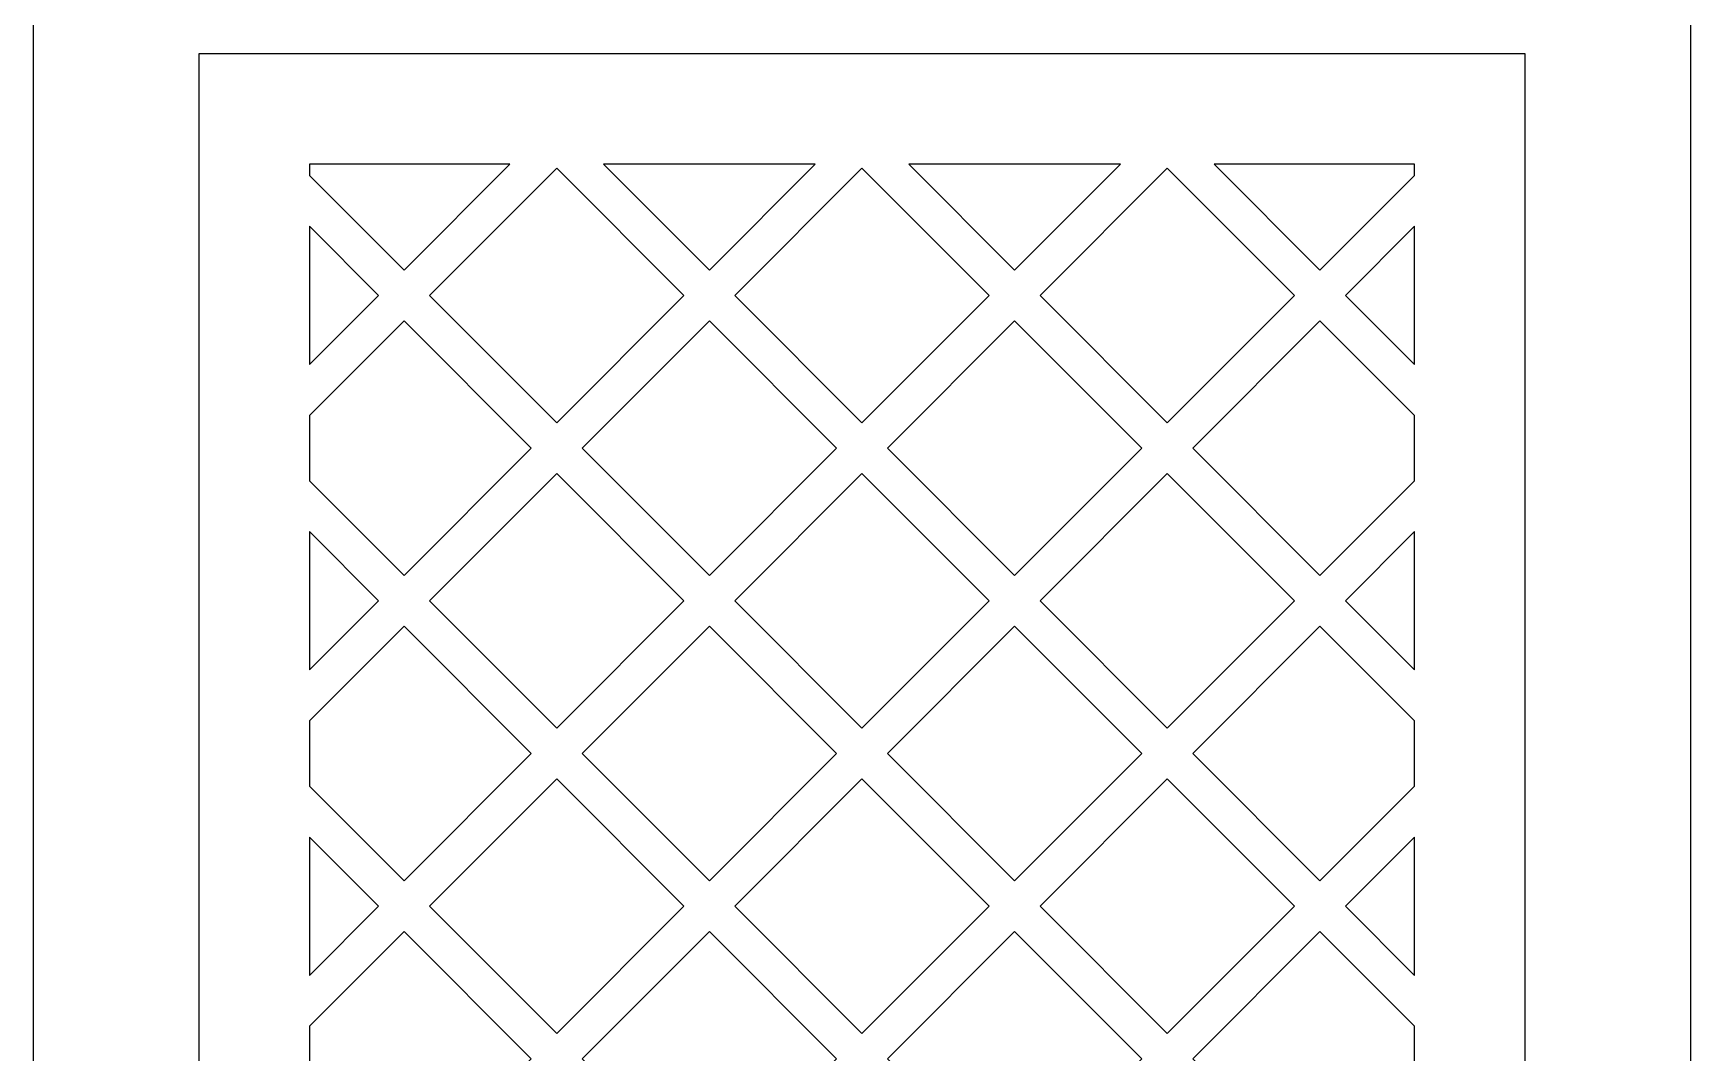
# Model space of a CAD drawing. Header units: centimetres. Extents: x -8.8 to 9.2, y -14.4 to 14.5.
# Drawn here: x -8.77 to -0.5, y 4.45 to 9.53 of the extents above; entities that cross this region are included whole.
import ezdxf

# ---------------------------------------------------------------- set-up
doc = ezdxf.new("R2010")
doc.units = ezdxf.units.CM
doc.header["$MEASUREMENT"] = 0
doc.layers.add('layer 1', color=7, linetype='Continuous')

msp = doc.modelspace()

# ---------------------------------------------------------------- linework, layer by layer
at = {"layer": 'layer 1', "color": 242}
for points, knots in [([(-8.76794, 14.52888), (-8.76794, 14.52888), (-0.49995, 14.52888), (-0.49995, 14.52888), (-0.49995, 14.52888), (-0.49995, 14.52888), (-0.49995, -14.40909), (-0.49995, -14.40909), (-0.49995, -14.40909), (-0.49995, -14.40909), (-8.76794, -14.40909), (-8.76794, -14.40909), (-8.76794, -14.40909), (-8.76794, -14.40909), (-8.76794, 14.52888), (-8.76794, 14.52888)], [0, 0, 0, 0, 0.2, 0.2, 0.2, 0.2, 0.4, 0.4, 0.4, 0.4, 0.6, 0.6, 0.6, 0.6, 1, 1, 1, 1]), ([(-7.94112, 9.4303), (-7.94112, 9.4303), (-1.32677, 9.4303), (-1.32677, 9.4303), (-1.32677, 9.4303), (-1.32677, 9.4303), (-1.32677, -8.2081), (-1.32677, -8.2081), (-1.32677, -8.2081), (-1.32677, -8.2081), (-7.94112, -8.2081), (-7.94112, -8.2081), (-7.94112, -8.2081), (-7.94112, -8.2081), (-7.94112, 9.4303), (-7.94112, 9.4303)], [0, 0, 0, 0, 0.2, 0.2, 0.2, 0.2, 0.4, 0.4, 0.4, 0.4, 0.6, 0.6, 0.6, 0.6, 1, 1, 1, 1]), ([(-7.94112, 9.4303), (-7.94112, 9.4303), (-1.32677, 9.4303), (-1.32677, 9.4303), (-1.32677, 9.4303), (-1.32677, 9.4303), (-1.32677, -8.2081), (-1.32677, -8.2081), (-1.32677, -8.2081), (-1.32677, -8.2081), (-7.94112, -8.2081), (-7.94112, -8.2081), (-7.94112, -8.2081), (-7.94112, -8.2081), (-7.94112, 9.4303), (-7.94112, 9.4303)], [0, 0, 0, 0, 0.2, 0.2, 0.2, 0.2, 0.4, 0.4, 0.4, 0.4, 0.6, 0.6, 0.6, 0.6, 1, 1, 1, 1]), ([(-7.38995, 8.87912), (-7.38995, 8.87912), (-6.39091, 8.87912), (-6.39091, 8.87912), (-6.39091, 8.87912), (-6.39091, 8.87912), (-6.91813, 8.35191), (-6.91813, 8.35191), (-6.91813, 8.35191), (-6.91813, 8.35191), (-7.38995, 8.82368), (-7.38995, 8.82368), (-7.38995, 8.82368), (-7.38995, 8.82368), (-7.38995, 8.87912), (-7.38995, 8.87912)], [0, 0, 0, 0, 0.2, 0.2, 0.2, 0.2, 0.4, 0.4, 0.4, 0.4, 0.6, 0.6, 0.6, 0.6, 1, 1, 1, 1]), ([(-6.15672, 8.85947), (-6.15672, 8.85947), (-5.52223, 8.225), (-5.52223, 8.225), (-5.52223, 8.225), (-5.52223, 8.225), (-6.15672, 7.59048), (-6.15672, 7.59048), (-6.15672, 7.59048), (-6.15672, 7.59048), (-6.79122, 8.225), (-6.79122, 8.225), (-6.79122, 8.225), (-6.79122, 8.225), (-6.15672, 8.85947), (-6.15672, 8.85947)], [0, 0, 0, 0, 0.2, 0.2, 0.2, 0.2, 0.4, 0.4, 0.4, 0.4, 0.6, 0.6, 0.6, 0.6, 1, 1, 1, 1]), ([(-5.92252, 8.87912), (-5.92252, 8.87912), (-4.86814, 8.87912), (-4.86814, 8.87912), (-4.86814, 8.87912), (-4.86814, 8.87912), (-5.39533, 8.35191), (-5.39533, 8.35191), (-5.39533, 8.35191), (-5.39533, 8.35191), (-5.92252, 8.87912), (-5.92252, 8.87912)], [0, 0, 0, 0, 0.25, 0.25, 0.25, 0.25, 0.5, 0.5, 0.5, 0.5, 1, 1, 1, 1]), ([(-4.63395, 8.85947), (-4.63395, 8.85947), (-3.99946, 8.225), (-3.99946, 8.225), (-3.99946, 8.225), (-3.99946, 8.225), (-4.63395, 7.59048), (-4.63395, 7.59048), (-4.63395, 7.59048), (-4.63395, 7.59048), (-5.26843, 8.225), (-5.26843, 8.225), (-5.26843, 8.225), (-5.26843, 8.225), (-4.63395, 8.85947), (-4.63395, 8.85947)], [0, 0, 0, 0, 0.2, 0.2, 0.2, 0.2, 0.4, 0.4, 0.4, 0.4, 0.6, 0.6, 0.6, 0.6, 1, 1, 1, 1]), ([(-4.39975, 8.87912), (-4.39975, 8.87912), (-3.34537, 8.87912), (-3.34537, 8.87912), (-3.34537, 8.87912), (-3.34537, 8.87912), (-3.87256, 8.35191), (-3.87256, 8.35191), (-3.87256, 8.35191), (-3.87256, 8.35191), (-4.39975, 8.87912), (-4.39975, 8.87912)], [0, 0, 0, 0, 0.25, 0.25, 0.25, 0.25, 0.5, 0.5, 0.5, 0.5, 1, 1, 1, 1]), ([(-2.47667, 8.225), (-2.47667, 8.225), (-3.11117, 7.59048), (-3.11117, 7.59048), (-3.11117, 7.59048), (-3.11117, 7.59048), (-3.74566, 8.225), (-3.74566, 8.225), (-3.74566, 8.225), (-3.74566, 8.225), (-3.11117, 8.85947), (-3.11117, 8.85947), (-3.11117, 8.85947), (-3.11117, 8.85947), (-2.47667, 8.225), (-2.47667, 8.225)], [0, 0, 0, 0, 0.2, 0.2, 0.2, 0.2, 0.4, 0.4, 0.4, 0.4, 0.6, 0.6, 0.6, 0.6, 1, 1, 1, 1]), ([(-2.87698, 8.87912), (-2.87698, 8.87912), (-1.87794, 8.87912), (-1.87794, 8.87912), (-1.87794, 8.87912), (-1.87794, 8.87912), (-1.87794, 8.82368), (-1.87794, 8.82368), (-1.87794, 8.82368), (-1.87794, 8.82368), (-2.34976, 8.35191), (-2.34976, 8.35191), (-2.34976, 8.35191), (-2.34976, 8.35191), (-2.87698, 8.87912), (-2.87698, 8.87912)], [0, 0, 0, 0, 0.2, 0.2, 0.2, 0.2, 0.4, 0.4, 0.4, 0.4, 0.6, 0.6, 0.6, 0.6, 1, 1, 1, 1]), ([(-7.38995, 7.88009), (-7.38995, 7.88009), (-7.38995, 8.56991), (-7.38995, 8.56991), (-7.38995, 8.56991), (-7.38995, 8.56991), (-7.04501, 8.225), (-7.04501, 8.225), (-7.04501, 8.225), (-7.04501, 8.225), (-7.38995, 7.88009), (-7.38995, 7.88009)], [0, 0, 0, 0, 0.25, 0.25, 0.25, 0.25, 0.5, 0.5, 0.5, 0.5, 1, 1, 1, 1]), ([(-1.87794, 8.56991), (-1.87794, 8.56991), (-1.87794, 7.88009), (-1.87794, 7.88009), (-1.87794, 7.88009), (-1.87794, 7.88009), (-2.22288, 8.225), (-2.22288, 8.225), (-2.22288, 8.225), (-2.22288, 8.225), (-1.87794, 8.56991), (-1.87794, 8.56991)], [0, 0, 0, 0, 0.25, 0.25, 0.25, 0.25, 0.5, 0.5, 0.5, 0.5, 1, 1, 1, 1]), ([(-7.38995, 7.30095), (-7.38995, 7.30095), (-7.38995, 7.62626), (-7.38995, 7.62626), (-7.38995, 7.62626), (-7.38995, 7.62626), (-6.91813, 8.09812), (-6.91813, 8.09812), (-6.91813, 8.09812), (-6.91813, 8.09812), (-6.28361, 7.46363), (-6.28361, 7.46363), (-6.28361, 7.46363), (-6.28361, 7.46363), (-6.91813, 6.82914), (-6.91813, 6.82914), (-6.91813, 6.82914), (-6.91813, 6.82914), (-7.38995, 7.30095), (-7.38995, 7.30095)], [0, 0, 0, 0, 0.1666667, 0.1666667, 0.1666667, 0.1666667, 0.3333333, 0.3333333, 0.3333333, 0.3333333, 0.5, 0.5, 0.5, 0.5, 0.6666667, 0.6666667, 0.6666667, 0.6666667, 1, 1, 1, 1]), ([(-5.39533, 8.09812), (-5.39533, 8.09812), (-4.76082, 7.46363), (-4.76082, 7.46363), (-4.76082, 7.46363), (-4.76082, 7.46363), (-5.39533, 6.82914), (-5.39533, 6.82914), (-5.39533, 6.82914), (-5.39533, 6.82914), (-6.02985, 7.46363), (-6.02985, 7.46363), (-6.02985, 7.46363), (-6.02985, 7.46363), (-5.39533, 8.09812), (-5.39533, 8.09812)], [0, 0, 0, 0, 0.2, 0.2, 0.2, 0.2, 0.4, 0.4, 0.4, 0.4, 0.6, 0.6, 0.6, 0.6, 1, 1, 1, 1]), ([(-3.23804, 7.46363), (-3.23804, 7.46363), (-3.87256, 6.82914), (-3.87256, 6.82914), (-3.87256, 6.82914), (-3.87256, 6.82914), (-4.50707, 7.46363), (-4.50707, 7.46363), (-4.50707, 7.46363), (-4.50707, 7.46363), (-3.87256, 8.09812), (-3.87256, 8.09812), (-3.87256, 8.09812), (-3.87256, 8.09812), (-3.23804, 7.46363), (-3.23804, 7.46363)], [0, 0, 0, 0, 0.2, 0.2, 0.2, 0.2, 0.4, 0.4, 0.4, 0.4, 0.6, 0.6, 0.6, 0.6, 1, 1, 1, 1]), ([(-1.87794, 7.62626), (-1.87794, 7.62626), (-1.87794, 7.30095), (-1.87794, 7.30095), (-1.87794, 7.30095), (-1.87794, 7.30095), (-2.34976, 6.82914), (-2.34976, 6.82914), (-2.34976, 6.82914), (-2.34976, 6.82914), (-2.98428, 7.46363), (-2.98428, 7.46363), (-2.98428, 7.46363), (-2.98428, 7.46363), (-2.34976, 8.09812), (-2.34976, 8.09812), (-2.34976, 8.09812), (-2.34976, 8.09812), (-1.87794, 7.62626), (-1.87794, 7.62626)], [0, 0, 0, 0, 0.1666667, 0.1666667, 0.1666667, 0.1666667, 0.3333333, 0.3333333, 0.3333333, 0.3333333, 0.5, 0.5, 0.5, 0.5, 0.6666667, 0.6666667, 0.6666667, 0.6666667, 1, 1, 1, 1]), ([(-6.15672, 7.3367), (-6.15672, 7.3367), (-5.52223, 6.70223), (-5.52223, 6.70223), (-5.52223, 6.70223), (-5.52223, 6.70223), (-6.15672, 6.06772), (-6.15672, 6.06772), (-6.15672, 6.06772), (-6.15672, 6.06772), (-6.79122, 6.70223), (-6.79122, 6.70223), (-6.79122, 6.70223), (-6.79122, 6.70223), (-6.15672, 7.3367), (-6.15672, 7.3367)], [0, 0, 0, 0, 0.2, 0.2, 0.2, 0.2, 0.4, 0.4, 0.4, 0.4, 0.6, 0.6, 0.6, 0.6, 1, 1, 1, 1]), ([(-4.63395, 7.3367), (-4.63395, 7.3367), (-3.99946, 6.70223), (-3.99946, 6.70223), (-3.99946, 6.70223), (-3.99946, 6.70223), (-4.63395, 6.06772), (-4.63395, 6.06772), (-4.63395, 6.06772), (-4.63395, 6.06772), (-5.26843, 6.70223), (-5.26843, 6.70223), (-5.26843, 6.70223), (-5.26843, 6.70223), (-4.63395, 7.3367), (-4.63395, 7.3367)], [0, 0, 0, 0, 0.2, 0.2, 0.2, 0.2, 0.4, 0.4, 0.4, 0.4, 0.6, 0.6, 0.6, 0.6, 1, 1, 1, 1]), ([(-2.47667, 6.70223), (-2.47667, 6.70223), (-3.11117, 6.06772), (-3.11117, 6.06772), (-3.11117, 6.06772), (-3.11117, 6.06772), (-3.74566, 6.70223), (-3.74566, 6.70223), (-3.74566, 6.70223), (-3.74566, 6.70223), (-3.11117, 7.3367), (-3.11117, 7.3367), (-3.11117, 7.3367), (-3.11117, 7.3367), (-2.47667, 6.70223), (-2.47667, 6.70223)], [0, 0, 0, 0, 0.2, 0.2, 0.2, 0.2, 0.4, 0.4, 0.4, 0.4, 0.6, 0.6, 0.6, 0.6, 1, 1, 1, 1]), ([(-7.38995, 6.3573), (-7.38995, 6.3573), (-7.38995, 7.04717), (-7.38995, 7.04717), (-7.38995, 7.04717), (-7.38995, 7.04717), (-7.04501, 6.70223), (-7.04501, 6.70223), (-7.04501, 6.70223), (-7.04501, 6.70223), (-7.38995, 6.3573), (-7.38995, 6.3573)], [0, 0, 0, 0, 0.25, 0.25, 0.25, 0.25, 0.5, 0.5, 0.5, 0.5, 1, 1, 1, 1]), ([(-1.87794, 7.04717), (-1.87794, 7.04717), (-1.87794, 6.3573), (-1.87794, 6.3573), (-1.87794, 6.3573), (-1.87794, 6.3573), (-2.22288, 6.70223), (-2.22288, 6.70223), (-2.22288, 6.70223), (-2.22288, 6.70223), (-1.87794, 7.04717), (-1.87794, 7.04717)], [0, 0, 0, 0, 0.25, 0.25, 0.25, 0.25, 0.5, 0.5, 0.5, 0.5, 1, 1, 1, 1]), ([(-7.38995, 5.77815), (-7.38995, 5.77815), (-7.38995, 6.10349), (-7.38995, 6.10349), (-7.38995, 6.10349), (-7.38995, 6.10349), (-6.91813, 6.57531), (-6.91813, 6.57531), (-6.91813, 6.57531), (-6.91813, 6.57531), (-6.28361, 5.94082), (-6.28361, 5.94082), (-6.28361, 5.94082), (-6.28361, 5.94082), (-6.91813, 5.30635), (-6.91813, 5.30635), (-6.91813, 5.30635), (-6.91813, 5.30635), (-7.38995, 5.77815), (-7.38995, 5.77815)], [0, 0, 0, 0, 0.1666667, 0.1666667, 0.1666667, 0.1666667, 0.3333333, 0.3333333, 0.3333333, 0.3333333, 0.5, 0.5, 0.5, 0.5, 0.6666667, 0.6666667, 0.6666667, 0.6666667, 1, 1, 1, 1]), ([(-5.39533, 6.57531), (-5.39533, 6.57531), (-4.76082, 5.94082), (-4.76082, 5.94082), (-4.76082, 5.94082), (-4.76082, 5.94082), (-5.39533, 5.30635), (-5.39533, 5.30635), (-5.39533, 5.30635), (-5.39533, 5.30635), (-6.02985, 5.94082), (-6.02985, 5.94082), (-6.02985, 5.94082), (-6.02985, 5.94082), (-5.39533, 6.57531), (-5.39533, 6.57531)], [0, 0, 0, 0, 0.2, 0.2, 0.2, 0.2, 0.4, 0.4, 0.4, 0.4, 0.6, 0.6, 0.6, 0.6, 1, 1, 1, 1]), ([(-3.23804, 5.94082), (-3.23804, 5.94082), (-3.87256, 5.30635), (-3.87256, 5.30635), (-3.87256, 5.30635), (-3.87256, 5.30635), (-4.50707, 5.94082), (-4.50707, 5.94082), (-4.50707, 5.94082), (-4.50707, 5.94082), (-3.87256, 6.57531), (-3.87256, 6.57531), (-3.87256, 6.57531), (-3.87256, 6.57531), (-3.23804, 5.94082), (-3.23804, 5.94082)], [0, 0, 0, 0, 0.2, 0.2, 0.2, 0.2, 0.4, 0.4, 0.4, 0.4, 0.6, 0.6, 0.6, 0.6, 1, 1, 1, 1]), ([(-1.87794, 6.10349), (-1.87794, 6.10349), (-1.87794, 5.77815), (-1.87794, 5.77815), (-1.87794, 5.77815), (-1.87794, 5.77815), (-2.34976, 5.30635), (-2.34976, 5.30635), (-2.34976, 5.30635), (-2.34976, 5.30635), (-2.98428, 5.94082), (-2.98428, 5.94082), (-2.98428, 5.94082), (-2.98428, 5.94082), (-2.34976, 6.57531), (-2.34976, 6.57531), (-2.34976, 6.57531), (-2.34976, 6.57531), (-1.87794, 6.10349), (-1.87794, 6.10349)], [0, 0, 0, 0, 0.1666667, 0.1666667, 0.1666667, 0.1666667, 0.3333333, 0.3333333, 0.3333333, 0.3333333, 0.5, 0.5, 0.5, 0.5, 0.6666667, 0.6666667, 0.6666667, 0.6666667, 1, 1, 1, 1]), ([(-6.15672, 5.8139), (-6.15672, 5.8139), (-5.52223, 5.17946), (-5.52223, 5.17946), (-5.52223, 5.17946), (-5.52223, 5.17946), (-6.15672, 4.54493), (-6.15672, 4.54493), (-6.15672, 4.54493), (-6.15672, 4.54493), (-6.79122, 5.17946), (-6.79122, 5.17946), (-6.79122, 5.17946), (-6.79122, 5.17946), (-6.15672, 5.8139), (-6.15672, 5.8139)], [0, 0, 0, 0, 0.2, 0.2, 0.2, 0.2, 0.4, 0.4, 0.4, 0.4, 0.6, 0.6, 0.6, 0.6, 1, 1, 1, 1]), ([(-4.63395, 5.8139), (-4.63395, 5.8139), (-3.99946, 5.17946), (-3.99946, 5.17946), (-3.99946, 5.17946), (-3.99946, 5.17946), (-4.63395, 4.54493), (-4.63395, 4.54493), (-4.63395, 4.54493), (-4.63395, 4.54493), (-5.26843, 5.17946), (-5.26843, 5.17946), (-5.26843, 5.17946), (-5.26843, 5.17946), (-4.63395, 5.8139), (-4.63395, 5.8139)], [0, 0, 0, 0, 0.2, 0.2, 0.2, 0.2, 0.4, 0.4, 0.4, 0.4, 0.6, 0.6, 0.6, 0.6, 1, 1, 1, 1]), ([(-2.47667, 5.17946), (-2.47667, 5.17946), (-3.11117, 4.54493), (-3.11117, 4.54493), (-3.11117, 4.54493), (-3.11117, 4.54493), (-3.74566, 5.17946), (-3.74566, 5.17946), (-3.74566, 5.17946), (-3.74566, 5.17946), (-3.11117, 5.8139), (-3.11117, 5.8139), (-3.11117, 5.8139), (-3.11117, 5.8139), (-2.47667, 5.17946), (-2.47667, 5.17946)], [0, 0, 0, 0, 0.2, 0.2, 0.2, 0.2, 0.4, 0.4, 0.4, 0.4, 0.6, 0.6, 0.6, 0.6, 1, 1, 1, 1]), ([(-7.38995, 4.83448), (-7.38995, 4.83448), (-7.38995, 5.52436), (-7.38995, 5.52436), (-7.38995, 5.52436), (-7.38995, 5.52436), (-7.04501, 5.17946), (-7.04501, 5.17946), (-7.04501, 5.17946), (-7.04501, 5.17946), (-7.38995, 4.83448), (-7.38995, 4.83448)], [0, 0, 0, 0, 0.25, 0.25, 0.25, 0.25, 0.5, 0.5, 0.5, 0.5, 1, 1, 1, 1]), ([(-1.87794, 5.52436), (-1.87794, 5.52436), (-1.87794, 4.83448), (-1.87794, 4.83448), (-1.87794, 4.83448), (-1.87794, 4.83448), (-2.22288, 5.17946), (-2.22288, 5.17946), (-2.22288, 5.17946), (-2.22288, 5.17946), (-1.87794, 5.52436), (-1.87794, 5.52436)], [0, 0, 0, 0, 0.25, 0.25, 0.25, 0.25, 0.5, 0.5, 0.5, 0.5, 1, 1, 1, 1]), ([(-7.38995, 4.25538), (-7.38995, 4.25538), (-7.38995, 4.58072), (-7.38995, 4.58072), (-7.38995, 4.58072), (-7.38995, 4.58072), (-6.91813, 5.05256), (-6.91813, 5.05256), (-6.91813, 5.05256), (-6.91813, 5.05256), (-6.28361, 4.41804), (-6.28361, 4.41804), (-6.28361, 4.41804), (-6.28361, 4.41804), (-6.91813, 3.78359), (-6.91813, 3.78359), (-6.91813, 3.78359), (-6.91813, 3.78359), (-7.38995, 4.25538), (-7.38995, 4.25538)], [0, 0, 0, 0, 0.1666667, 0.1666667, 0.1666667, 0.1666667, 0.3333333, 0.3333333, 0.3333333, 0.3333333, 0.5, 0.5, 0.5, 0.5, 0.6666667, 0.6666667, 0.6666667, 0.6666667, 1, 1, 1, 1]), ([(-5.39533, 5.05256), (-5.39533, 5.05256), (-4.76082, 4.41804), (-4.76082, 4.41804), (-4.76082, 4.41804), (-4.76082, 4.41804), (-5.39533, 3.78359), (-5.39533, 3.78359), (-5.39533, 3.78359), (-5.39533, 3.78359), (-6.02985, 4.41804), (-6.02985, 4.41804), (-6.02985, 4.41804), (-6.02985, 4.41804), (-5.39533, 5.05256), (-5.39533, 5.05256)], [0, 0, 0, 0, 0.2, 0.2, 0.2, 0.2, 0.4, 0.4, 0.4, 0.4, 0.6, 0.6, 0.6, 0.6, 1, 1, 1, 1]), ([(-3.23804, 4.41804), (-3.23804, 4.41804), (-3.87256, 3.78359), (-3.87256, 3.78359), (-3.87256, 3.78359), (-3.87256, 3.78359), (-4.50707, 4.41804), (-4.50707, 4.41804), (-4.50707, 4.41804), (-4.50707, 4.41804), (-3.87256, 5.05256), (-3.87256, 5.05256), (-3.87256, 5.05256), (-3.87256, 5.05256), (-3.23804, 4.41804), (-3.23804, 4.41804)], [0, 0, 0, 0, 0.2, 0.2, 0.2, 0.2, 0.4, 0.4, 0.4, 0.4, 0.6, 0.6, 0.6, 0.6, 1, 1, 1, 1]), ([(-1.87794, 4.58072), (-1.87794, 4.58072), (-1.87794, 4.25538), (-1.87794, 4.25538), (-1.87794, 4.25538), (-1.87794, 4.25538), (-2.34976, 3.78359), (-2.34976, 3.78359), (-2.34976, 3.78359), (-2.34976, 3.78359), (-2.98428, 4.41804), (-2.98428, 4.41804), (-2.98428, 4.41804), (-2.98428, 4.41804), (-2.34976, 5.05256), (-2.34976, 5.05256), (-2.34976, 5.05256), (-2.34976, 5.05256), (-1.87794, 4.58072), (-1.87794, 4.58072)], [0, 0, 0, 0, 0.1666667, 0.1666667, 0.1666667, 0.1666667, 0.3333333, 0.3333333, 0.3333333, 0.3333333, 0.5, 0.5, 0.5, 0.5, 0.6666667, 0.6666667, 0.6666667, 0.6666667, 1, 1, 1, 1])]:
    msp.add_open_spline(points, degree=3, knots=knots, dxfattribs=at)
at = {"layer": 'layer 1', "color": 177, "lineweight": 9}
for points, knots in [([(-8.76794, 14.52888), (-8.76794, 14.52888), (-0.49995, 14.52888), (-0.49995, 14.52888), (-0.49995, 14.52888), (-0.49995, 14.52888), (-0.49995, -14.40909), (-0.49995, -14.40909), (-0.49995, -14.40909), (-0.49995, -14.40909), (-8.76794, -14.40909), (-8.76794, -14.40909), (-8.76794, -14.40909), (-8.76794, -14.40909), (-8.76794, 14.52888), (-8.76794, 14.52888)], [0, 0, 0, 0, 0.2, 0.2, 0.2, 0.2, 0.4, 0.4, 0.4, 0.4, 0.6, 0.6, 0.6, 0.6, 1, 1, 1, 1]), ([(-7.94112, 9.4303), (-7.94112, 9.4303), (-1.32677, 9.4303), (-1.32677, 9.4303), (-1.32677, 9.4303), (-1.32677, 9.4303), (-1.32677, -8.2081), (-1.32677, -8.2081), (-1.32677, -8.2081), (-1.32677, -8.2081), (-7.94112, -8.2081), (-7.94112, -8.2081), (-7.94112, -8.2081), (-7.94112, -8.2081), (-7.94112, 9.4303), (-7.94112, 9.4303)], [0, 0, 0, 0, 0.2, 0.2, 0.2, 0.2, 0.4, 0.4, 0.4, 0.4, 0.6, 0.6, 0.6, 0.6, 1, 1, 1, 1]), ([(-7.94112, 9.4303), (-7.94112, 9.4303), (-1.32677, 9.4303), (-1.32677, 9.4303), (-1.32677, 9.4303), (-1.32677, 9.4303), (-1.32677, -8.2081), (-1.32677, -8.2081), (-1.32677, -8.2081), (-1.32677, -8.2081), (-7.94112, -8.2081), (-7.94112, -8.2081), (-7.94112, -8.2081), (-7.94112, -8.2081), (-7.94112, 9.4303), (-7.94112, 9.4303)], [0, 0, 0, 0, 0.2, 0.2, 0.2, 0.2, 0.4, 0.4, 0.4, 0.4, 0.6, 0.6, 0.6, 0.6, 1, 1, 1, 1]), ([(-7.38995, 8.87912), (-7.38995, 8.87912), (-6.39091, 8.87912), (-6.39091, 8.87912), (-6.39091, 8.87912), (-6.39091, 8.87912), (-6.91813, 8.35191), (-6.91813, 8.35191), (-6.91813, 8.35191), (-6.91813, 8.35191), (-7.38995, 8.82368), (-7.38995, 8.82368), (-7.38995, 8.82368), (-7.38995, 8.82368), (-7.38995, 8.87912), (-7.38995, 8.87912)], [0, 0, 0, 0, 0.2, 0.2, 0.2, 0.2, 0.4, 0.4, 0.4, 0.4, 0.6, 0.6, 0.6, 0.6, 1, 1, 1, 1]), ([(-6.15672, 8.85947), (-6.15672, 8.85947), (-5.52223, 8.225), (-5.52223, 8.225), (-5.52223, 8.225), (-5.52223, 8.225), (-6.15672, 7.59048), (-6.15672, 7.59048), (-6.15672, 7.59048), (-6.15672, 7.59048), (-6.79122, 8.225), (-6.79122, 8.225), (-6.79122, 8.225), (-6.79122, 8.225), (-6.15672, 8.85947), (-6.15672, 8.85947)], [0, 0, 0, 0, 0.2, 0.2, 0.2, 0.2, 0.4, 0.4, 0.4, 0.4, 0.6, 0.6, 0.6, 0.6, 1, 1, 1, 1]), ([(-5.92252, 8.87912), (-5.92252, 8.87912), (-4.86814, 8.87912), (-4.86814, 8.87912), (-4.86814, 8.87912), (-4.86814, 8.87912), (-5.39533, 8.35191), (-5.39533, 8.35191), (-5.39533, 8.35191), (-5.39533, 8.35191), (-5.92252, 8.87912), (-5.92252, 8.87912)], [0, 0, 0, 0, 0.25, 0.25, 0.25, 0.25, 0.5, 0.5, 0.5, 0.5, 1, 1, 1, 1]), ([(-4.63395, 8.85947), (-4.63395, 8.85947), (-3.99946, 8.225), (-3.99946, 8.225), (-3.99946, 8.225), (-3.99946, 8.225), (-4.63395, 7.59048), (-4.63395, 7.59048), (-4.63395, 7.59048), (-4.63395, 7.59048), (-5.26843, 8.225), (-5.26843, 8.225), (-5.26843, 8.225), (-5.26843, 8.225), (-4.63395, 8.85947), (-4.63395, 8.85947)], [0, 0, 0, 0, 0.2, 0.2, 0.2, 0.2, 0.4, 0.4, 0.4, 0.4, 0.6, 0.6, 0.6, 0.6, 1, 1, 1, 1]), ([(-4.39975, 8.87912), (-4.39975, 8.87912), (-3.34537, 8.87912), (-3.34537, 8.87912), (-3.34537, 8.87912), (-3.34537, 8.87912), (-3.87256, 8.35191), (-3.87256, 8.35191), (-3.87256, 8.35191), (-3.87256, 8.35191), (-4.39975, 8.87912), (-4.39975, 8.87912)], [0, 0, 0, 0, 0.25, 0.25, 0.25, 0.25, 0.5, 0.5, 0.5, 0.5, 1, 1, 1, 1]), ([(-2.47667, 8.225), (-2.47667, 8.225), (-3.11117, 7.59048), (-3.11117, 7.59048), (-3.11117, 7.59048), (-3.11117, 7.59048), (-3.74566, 8.225), (-3.74566, 8.225), (-3.74566, 8.225), (-3.74566, 8.225), (-3.11117, 8.85947), (-3.11117, 8.85947), (-3.11117, 8.85947), (-3.11117, 8.85947), (-2.47667, 8.225), (-2.47667, 8.225)], [0, 0, 0, 0, 0.2, 0.2, 0.2, 0.2, 0.4, 0.4, 0.4, 0.4, 0.6, 0.6, 0.6, 0.6, 1, 1, 1, 1]), ([(-2.87698, 8.87912), (-2.87698, 8.87912), (-1.87794, 8.87912), (-1.87794, 8.87912), (-1.87794, 8.87912), (-1.87794, 8.87912), (-1.87794, 8.82368), (-1.87794, 8.82368), (-1.87794, 8.82368), (-1.87794, 8.82368), (-2.34976, 8.35191), (-2.34976, 8.35191), (-2.34976, 8.35191), (-2.34976, 8.35191), (-2.87698, 8.87912), (-2.87698, 8.87912)], [0, 0, 0, 0, 0.2, 0.2, 0.2, 0.2, 0.4, 0.4, 0.4, 0.4, 0.6, 0.6, 0.6, 0.6, 1, 1, 1, 1]), ([(-7.38995, 7.88009), (-7.38995, 7.88009), (-7.38995, 8.56991), (-7.38995, 8.56991), (-7.38995, 8.56991), (-7.38995, 8.56991), (-7.04501, 8.225), (-7.04501, 8.225), (-7.04501, 8.225), (-7.04501, 8.225), (-7.38995, 7.88009), (-7.38995, 7.88009)], [0, 0, 0, 0, 0.25, 0.25, 0.25, 0.25, 0.5, 0.5, 0.5, 0.5, 1, 1, 1, 1]), ([(-1.87794, 8.56991), (-1.87794, 8.56991), (-1.87794, 7.88009), (-1.87794, 7.88009), (-1.87794, 7.88009), (-1.87794, 7.88009), (-2.22288, 8.225), (-2.22288, 8.225), (-2.22288, 8.225), (-2.22288, 8.225), (-1.87794, 8.56991), (-1.87794, 8.56991)], [0, 0, 0, 0, 0.25, 0.25, 0.25, 0.25, 0.5, 0.5, 0.5, 0.5, 1, 1, 1, 1]), ([(-7.38995, 7.30095), (-7.38995, 7.30095), (-7.38995, 7.62626), (-7.38995, 7.62626), (-7.38995, 7.62626), (-7.38995, 7.62626), (-6.91813, 8.09812), (-6.91813, 8.09812), (-6.91813, 8.09812), (-6.91813, 8.09812), (-6.28361, 7.46363), (-6.28361, 7.46363), (-6.28361, 7.46363), (-6.28361, 7.46363), (-6.91813, 6.82914), (-6.91813, 6.82914), (-6.91813, 6.82914), (-6.91813, 6.82914), (-7.38995, 7.30095), (-7.38995, 7.30095)], [0, 0, 0, 0, 0.1666667, 0.1666667, 0.1666667, 0.1666667, 0.3333333, 0.3333333, 0.3333333, 0.3333333, 0.5, 0.5, 0.5, 0.5, 0.6666667, 0.6666667, 0.6666667, 0.6666667, 1, 1, 1, 1]), ([(-5.39533, 8.09812), (-5.39533, 8.09812), (-4.76082, 7.46363), (-4.76082, 7.46363), (-4.76082, 7.46363), (-4.76082, 7.46363), (-5.39533, 6.82914), (-5.39533, 6.82914), (-5.39533, 6.82914), (-5.39533, 6.82914), (-6.02985, 7.46363), (-6.02985, 7.46363), (-6.02985, 7.46363), (-6.02985, 7.46363), (-5.39533, 8.09812), (-5.39533, 8.09812)], [0, 0, 0, 0, 0.2, 0.2, 0.2, 0.2, 0.4, 0.4, 0.4, 0.4, 0.6, 0.6, 0.6, 0.6, 1, 1, 1, 1]), ([(-3.23804, 7.46363), (-3.23804, 7.46363), (-3.87256, 6.82914), (-3.87256, 6.82914), (-3.87256, 6.82914), (-3.87256, 6.82914), (-4.50707, 7.46363), (-4.50707, 7.46363), (-4.50707, 7.46363), (-4.50707, 7.46363), (-3.87256, 8.09812), (-3.87256, 8.09812), (-3.87256, 8.09812), (-3.87256, 8.09812), (-3.23804, 7.46363), (-3.23804, 7.46363)], [0, 0, 0, 0, 0.2, 0.2, 0.2, 0.2, 0.4, 0.4, 0.4, 0.4, 0.6, 0.6, 0.6, 0.6, 1, 1, 1, 1]), ([(-1.87794, 7.62626), (-1.87794, 7.62626), (-1.87794, 7.30095), (-1.87794, 7.30095), (-1.87794, 7.30095), (-1.87794, 7.30095), (-2.34976, 6.82914), (-2.34976, 6.82914), (-2.34976, 6.82914), (-2.34976, 6.82914), (-2.98428, 7.46363), (-2.98428, 7.46363), (-2.98428, 7.46363), (-2.98428, 7.46363), (-2.34976, 8.09812), (-2.34976, 8.09812), (-2.34976, 8.09812), (-2.34976, 8.09812), (-1.87794, 7.62626), (-1.87794, 7.62626)], [0, 0, 0, 0, 0.1666667, 0.1666667, 0.1666667, 0.1666667, 0.3333333, 0.3333333, 0.3333333, 0.3333333, 0.5, 0.5, 0.5, 0.5, 0.6666667, 0.6666667, 0.6666667, 0.6666667, 1, 1, 1, 1]), ([(-6.15672, 7.3367), (-6.15672, 7.3367), (-5.52223, 6.70223), (-5.52223, 6.70223), (-5.52223, 6.70223), (-5.52223, 6.70223), (-6.15672, 6.06772), (-6.15672, 6.06772), (-6.15672, 6.06772), (-6.15672, 6.06772), (-6.79122, 6.70223), (-6.79122, 6.70223), (-6.79122, 6.70223), (-6.79122, 6.70223), (-6.15672, 7.3367), (-6.15672, 7.3367)], [0, 0, 0, 0, 0.2, 0.2, 0.2, 0.2, 0.4, 0.4, 0.4, 0.4, 0.6, 0.6, 0.6, 0.6, 1, 1, 1, 1]), ([(-4.63395, 7.3367), (-4.63395, 7.3367), (-3.99946, 6.70223), (-3.99946, 6.70223), (-3.99946, 6.70223), (-3.99946, 6.70223), (-4.63395, 6.06772), (-4.63395, 6.06772), (-4.63395, 6.06772), (-4.63395, 6.06772), (-5.26843, 6.70223), (-5.26843, 6.70223), (-5.26843, 6.70223), (-5.26843, 6.70223), (-4.63395, 7.3367), (-4.63395, 7.3367)], [0, 0, 0, 0, 0.2, 0.2, 0.2, 0.2, 0.4, 0.4, 0.4, 0.4, 0.6, 0.6, 0.6, 0.6, 1, 1, 1, 1]), ([(-2.47667, 6.70223), (-2.47667, 6.70223), (-3.11117, 6.06772), (-3.11117, 6.06772), (-3.11117, 6.06772), (-3.11117, 6.06772), (-3.74566, 6.70223), (-3.74566, 6.70223), (-3.74566, 6.70223), (-3.74566, 6.70223), (-3.11117, 7.3367), (-3.11117, 7.3367), (-3.11117, 7.3367), (-3.11117, 7.3367), (-2.47667, 6.70223), (-2.47667, 6.70223)], [0, 0, 0, 0, 0.2, 0.2, 0.2, 0.2, 0.4, 0.4, 0.4, 0.4, 0.6, 0.6, 0.6, 0.6, 1, 1, 1, 1]), ([(-7.38995, 6.3573), (-7.38995, 6.3573), (-7.38995, 7.04717), (-7.38995, 7.04717), (-7.38995, 7.04717), (-7.38995, 7.04717), (-7.04501, 6.70223), (-7.04501, 6.70223), (-7.04501, 6.70223), (-7.04501, 6.70223), (-7.38995, 6.3573), (-7.38995, 6.3573)], [0, 0, 0, 0, 0.25, 0.25, 0.25, 0.25, 0.5, 0.5, 0.5, 0.5, 1, 1, 1, 1]), ([(-1.87794, 7.04717), (-1.87794, 7.04717), (-1.87794, 6.3573), (-1.87794, 6.3573), (-1.87794, 6.3573), (-1.87794, 6.3573), (-2.22288, 6.70223), (-2.22288, 6.70223), (-2.22288, 6.70223), (-2.22288, 6.70223), (-1.87794, 7.04717), (-1.87794, 7.04717)], [0, 0, 0, 0, 0.25, 0.25, 0.25, 0.25, 0.5, 0.5, 0.5, 0.5, 1, 1, 1, 1]), ([(-7.38995, 5.77815), (-7.38995, 5.77815), (-7.38995, 6.10349), (-7.38995, 6.10349), (-7.38995, 6.10349), (-7.38995, 6.10349), (-6.91813, 6.57531), (-6.91813, 6.57531), (-6.91813, 6.57531), (-6.91813, 6.57531), (-6.28361, 5.94082), (-6.28361, 5.94082), (-6.28361, 5.94082), (-6.28361, 5.94082), (-6.91813, 5.30635), (-6.91813, 5.30635), (-6.91813, 5.30635), (-6.91813, 5.30635), (-7.38995, 5.77815), (-7.38995, 5.77815)], [0, 0, 0, 0, 0.1666667, 0.1666667, 0.1666667, 0.1666667, 0.3333333, 0.3333333, 0.3333333, 0.3333333, 0.5, 0.5, 0.5, 0.5, 0.6666667, 0.6666667, 0.6666667, 0.6666667, 1, 1, 1, 1]), ([(-5.39533, 6.57531), (-5.39533, 6.57531), (-4.76082, 5.94082), (-4.76082, 5.94082), (-4.76082, 5.94082), (-4.76082, 5.94082), (-5.39533, 5.30635), (-5.39533, 5.30635), (-5.39533, 5.30635), (-5.39533, 5.30635), (-6.02985, 5.94082), (-6.02985, 5.94082), (-6.02985, 5.94082), (-6.02985, 5.94082), (-5.39533, 6.57531), (-5.39533, 6.57531)], [0, 0, 0, 0, 0.2, 0.2, 0.2, 0.2, 0.4, 0.4, 0.4, 0.4, 0.6, 0.6, 0.6, 0.6, 1, 1, 1, 1]), ([(-3.23804, 5.94082), (-3.23804, 5.94082), (-3.87256, 5.30635), (-3.87256, 5.30635), (-3.87256, 5.30635), (-3.87256, 5.30635), (-4.50707, 5.94082), (-4.50707, 5.94082), (-4.50707, 5.94082), (-4.50707, 5.94082), (-3.87256, 6.57531), (-3.87256, 6.57531), (-3.87256, 6.57531), (-3.87256, 6.57531), (-3.23804, 5.94082), (-3.23804, 5.94082)], [0, 0, 0, 0, 0.2, 0.2, 0.2, 0.2, 0.4, 0.4, 0.4, 0.4, 0.6, 0.6, 0.6, 0.6, 1, 1, 1, 1]), ([(-1.87794, 6.10349), (-1.87794, 6.10349), (-1.87794, 5.77815), (-1.87794, 5.77815), (-1.87794, 5.77815), (-1.87794, 5.77815), (-2.34976, 5.30635), (-2.34976, 5.30635), (-2.34976, 5.30635), (-2.34976, 5.30635), (-2.98428, 5.94082), (-2.98428, 5.94082), (-2.98428, 5.94082), (-2.98428, 5.94082), (-2.34976, 6.57531), (-2.34976, 6.57531), (-2.34976, 6.57531), (-2.34976, 6.57531), (-1.87794, 6.10349), (-1.87794, 6.10349)], [0, 0, 0, 0, 0.1666667, 0.1666667, 0.1666667, 0.1666667, 0.3333333, 0.3333333, 0.3333333, 0.3333333, 0.5, 0.5, 0.5, 0.5, 0.6666667, 0.6666667, 0.6666667, 0.6666667, 1, 1, 1, 1]), ([(-6.15672, 5.8139), (-6.15672, 5.8139), (-5.52223, 5.17946), (-5.52223, 5.17946), (-5.52223, 5.17946), (-5.52223, 5.17946), (-6.15672, 4.54493), (-6.15672, 4.54493), (-6.15672, 4.54493), (-6.15672, 4.54493), (-6.79122, 5.17946), (-6.79122, 5.17946), (-6.79122, 5.17946), (-6.79122, 5.17946), (-6.15672, 5.8139), (-6.15672, 5.8139)], [0, 0, 0, 0, 0.2, 0.2, 0.2, 0.2, 0.4, 0.4, 0.4, 0.4, 0.6, 0.6, 0.6, 0.6, 1, 1, 1, 1]), ([(-4.63395, 5.8139), (-4.63395, 5.8139), (-3.99946, 5.17946), (-3.99946, 5.17946), (-3.99946, 5.17946), (-3.99946, 5.17946), (-4.63395, 4.54493), (-4.63395, 4.54493), (-4.63395, 4.54493), (-4.63395, 4.54493), (-5.26843, 5.17946), (-5.26843, 5.17946), (-5.26843, 5.17946), (-5.26843, 5.17946), (-4.63395, 5.8139), (-4.63395, 5.8139)], [0, 0, 0, 0, 0.2, 0.2, 0.2, 0.2, 0.4, 0.4, 0.4, 0.4, 0.6, 0.6, 0.6, 0.6, 1, 1, 1, 1]), ([(-2.47667, 5.17946), (-2.47667, 5.17946), (-3.11117, 4.54493), (-3.11117, 4.54493), (-3.11117, 4.54493), (-3.11117, 4.54493), (-3.74566, 5.17946), (-3.74566, 5.17946), (-3.74566, 5.17946), (-3.74566, 5.17946), (-3.11117, 5.8139), (-3.11117, 5.8139), (-3.11117, 5.8139), (-3.11117, 5.8139), (-2.47667, 5.17946), (-2.47667, 5.17946)], [0, 0, 0, 0, 0.2, 0.2, 0.2, 0.2, 0.4, 0.4, 0.4, 0.4, 0.6, 0.6, 0.6, 0.6, 1, 1, 1, 1]), ([(-7.38995, 4.83448), (-7.38995, 4.83448), (-7.38995, 5.52436), (-7.38995, 5.52436), (-7.38995, 5.52436), (-7.38995, 5.52436), (-7.04501, 5.17946), (-7.04501, 5.17946), (-7.04501, 5.17946), (-7.04501, 5.17946), (-7.38995, 4.83448), (-7.38995, 4.83448)], [0, 0, 0, 0, 0.25, 0.25, 0.25, 0.25, 0.5, 0.5, 0.5, 0.5, 1, 1, 1, 1]), ([(-1.87794, 5.52436), (-1.87794, 5.52436), (-1.87794, 4.83448), (-1.87794, 4.83448), (-1.87794, 4.83448), (-1.87794, 4.83448), (-2.22288, 5.17946), (-2.22288, 5.17946), (-2.22288, 5.17946), (-2.22288, 5.17946), (-1.87794, 5.52436), (-1.87794, 5.52436)], [0, 0, 0, 0, 0.25, 0.25, 0.25, 0.25, 0.5, 0.5, 0.5, 0.5, 1, 1, 1, 1]), ([(-7.38995, 4.25538), (-7.38995, 4.25538), (-7.38995, 4.58072), (-7.38995, 4.58072), (-7.38995, 4.58072), (-7.38995, 4.58072), (-6.91813, 5.05256), (-6.91813, 5.05256), (-6.91813, 5.05256), (-6.91813, 5.05256), (-6.28361, 4.41804), (-6.28361, 4.41804), (-6.28361, 4.41804), (-6.28361, 4.41804), (-6.91813, 3.78359), (-6.91813, 3.78359), (-6.91813, 3.78359), (-6.91813, 3.78359), (-7.38995, 4.25538), (-7.38995, 4.25538)], [0, 0, 0, 0, 0.1666667, 0.1666667, 0.1666667, 0.1666667, 0.3333333, 0.3333333, 0.3333333, 0.3333333, 0.5, 0.5, 0.5, 0.5, 0.6666667, 0.6666667, 0.6666667, 0.6666667, 1, 1, 1, 1]), ([(-5.39533, 5.05256), (-5.39533, 5.05256), (-4.76082, 4.41804), (-4.76082, 4.41804), (-4.76082, 4.41804), (-4.76082, 4.41804), (-5.39533, 3.78359), (-5.39533, 3.78359), (-5.39533, 3.78359), (-5.39533, 3.78359), (-6.02985, 4.41804), (-6.02985, 4.41804), (-6.02985, 4.41804), (-6.02985, 4.41804), (-5.39533, 5.05256), (-5.39533, 5.05256)], [0, 0, 0, 0, 0.2, 0.2, 0.2, 0.2, 0.4, 0.4, 0.4, 0.4, 0.6, 0.6, 0.6, 0.6, 1, 1, 1, 1]), ([(-3.23804, 4.41804), (-3.23804, 4.41804), (-3.87256, 3.78359), (-3.87256, 3.78359), (-3.87256, 3.78359), (-3.87256, 3.78359), (-4.50707, 4.41804), (-4.50707, 4.41804), (-4.50707, 4.41804), (-4.50707, 4.41804), (-3.87256, 5.05256), (-3.87256, 5.05256), (-3.87256, 5.05256), (-3.87256, 5.05256), (-3.23804, 4.41804), (-3.23804, 4.41804)], [0, 0, 0, 0, 0.2, 0.2, 0.2, 0.2, 0.4, 0.4, 0.4, 0.4, 0.6, 0.6, 0.6, 0.6, 1, 1, 1, 1]), ([(-1.87794, 4.58072), (-1.87794, 4.58072), (-1.87794, 4.25538), (-1.87794, 4.25538), (-1.87794, 4.25538), (-1.87794, 4.25538), (-2.34976, 3.78359), (-2.34976, 3.78359), (-2.34976, 3.78359), (-2.34976, 3.78359), (-2.98428, 4.41804), (-2.98428, 4.41804), (-2.98428, 4.41804), (-2.98428, 4.41804), (-2.34976, 5.05256), (-2.34976, 5.05256), (-2.34976, 5.05256), (-2.34976, 5.05256), (-1.87794, 4.58072), (-1.87794, 4.58072)], [0, 0, 0, 0, 0.1666667, 0.1666667, 0.1666667, 0.1666667, 0.3333333, 0.3333333, 0.3333333, 0.3333333, 0.5, 0.5, 0.5, 0.5, 0.6666667, 0.6666667, 0.6666667, 0.6666667, 1, 1, 1, 1])]:
    msp.add_open_spline(points, degree=3, knots=knots, dxfattribs=at)

doc.saveas('drawing.dxf')
